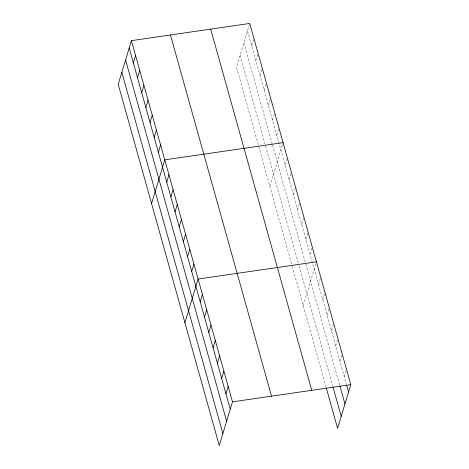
<?xml version="1.0" encoding="UTF-8"?>
<svg xmlns="http://www.w3.org/2000/svg" width="469" height="469" viewBox="0 0 469 469"><rect width="100%" height="100%" fill="white"/><g stroke="black" fill="none" stroke-linecap="round" stroke-linejoin="round"><path stroke-width="0.35" stroke-dasharray="2.35 1.76" d="M249.526 24.118L236.528 67.155L292.052 265.583M251.677 45.692L253.694 39.015M255.845 60.589L257.862 53.917M260.014 75.491L262.23 68.146M264.182 90.388L266.199 83.717M268.35 105.291L270.572 97.945M272.518 120.187L274.74 112.847M276.692 135.09L278.908 127.744M269.88 186.345L283.077 142.646M285.029 164.889L287.046 158.211M289.197 179.785L291.214 173.108M293.365 194.682L295.382 188.01M297.534 209.584L299.55 202.907M301.702 224.481L303.719 217.809M305.87 239.383L308.092 232.038M310.044 254.28L312.26 246.94M303.232 305.542L316.428 261.837M318.504 284.531L320.52 277.859M322.801 299.884L324.818 293.207M327.098 315.232L329.314 307.893M331.39 330.586L333.406 323.909M335.687 345.934L337.703 339.263M339.984 361.288L342.2 353.943M344.275 376.636L346.292 369.959M247.509 30.79L346.427 384.31M243.886 42.79L272.307 144.376M272.501 145.056L339.679 385.149M240.151 55.154L265.167 144.552M265.542 145.906L298.325 263.068M299.087 265.776L332.627 385.647M292.24 266.263L326.078 387.183"/><path stroke-width="0.7" d="M131.408 40.651L118.211 84.356L219.275 445.55L232.472 401.845L131.408 40.651L249.725 23.45L350.789 384.644L337.592 428.349L326.272 387.881M133.36 62.893L135.576 55.553M137.528 77.79L139.744 70.45M141.697 92.692L143.913 85.346M145.865 107.589L148.081 100.249M150.033 122.491L152.249 115.145M154.201 137.388L156.417 130.048M158.37 152.29L160.586 144.944M151.563 203.552L164.76 159.847L283.077 142.646M166.712 182.089L168.928 174.744M170.88 196.986L173.096 189.646M175.048 211.888L177.264 204.543M179.217 226.785L181.433 219.445M183.385 241.682L185.601 234.342M187.553 256.584L189.769 249.238M191.721 271.481L193.937 264.141M184.915 322.742L198.106 279.037L316.428 261.837M200.187 301.731L202.403 294.391M204.484 317.085L206.7 309.739M208.775 332.433L210.991 325.093M213.073 347.787L215.289 340.441M217.37 363.135L219.586 355.795M221.661 378.489L223.877 371.143M225.958 393.837L228.174 386.497M232.472 401.845L350.789 384.644M346.62 385.008L348.573 391.99M339.873 385.846L344.95 403.985M333.019 387.042L341.215 416.349M210.681 29.125L311.744 390.319M170.452 34.976L271.516 396.17M129.186 47.996L230.256 409.191M125.563 59.991L226.633 421.185M121.834 72.355L222.898 433.549"/></g></svg>
